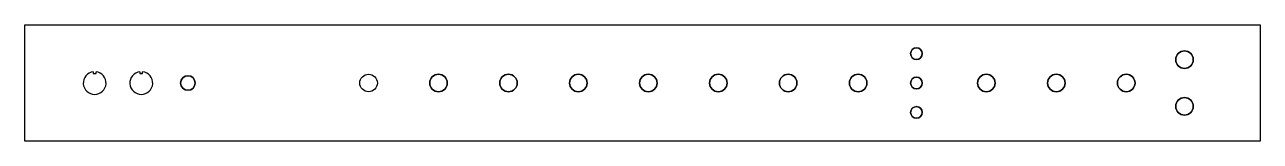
# Model space of a CAD drawing. Header units: inches. Extents: x 7.6 to 34.1, y 21.1 to 23.6.
import ezdxf

# ---------------------------------------------------------------- set-up
doc = ezdxf.new("R2010")
doc.units = ezdxf.units.IN
doc.header["$MEASUREMENT"] = 0

# ---------------------------------------------------------------- blocks, each defined once
blk = doc.blocks.new('power switches')
for p, q in [((9.926, 2.448), (9.926, 2.408)), ((9.926, 2.408), (9.985, 2.408)), ((9.985, 2.408), (9.985, 2.448)), ((10.926, 2.448), (10.926, 2.408)), ((10.926, 2.408), (10.985, 2.408)), ((10.985, 2.408), (10.985, 2.448))]:
    blk.add_line(p, q)
for centre in [(9.956, 2.205), (10.956, 2.205)]:
    blk.add_arc(centre, 0.245, 96.9392, 83.0608)

msp = doc.modelspace()

# ---------------------------------------------------------------- linework, layer by layer
msp.add_lwpolyline([(34.064, 21.099), (7.564, 21.099), (7.564, 23.599), (34.064, 23.599)], close=True)
at = {"extrusion": (2.95407e-32, -1.60812e-16, -1)}
for centre in [(-26.689, 22.979), (-26.689, 22.349), (-26.689, 21.719)]:
    msp.add_circle(centre, 0.125, dxfattribs=at)
for centre, radius in [((26.689, 22.979), 0.125), ((32.439, 22.849), 0.188), ((14.939, 22.349), 0.188), ((16.439, 22.349), 0.188), ((17.939, 22.349), 0.188), ((19.439, 22.349), 0.188), ((20.939, 22.349), 0.188), ((22.439, 22.349), 0.188), ((23.939, 22.349), 0.188), ((25.439, 22.349), 0.188), ((28.189, 22.349), 0.188), ((29.689, 22.349), 0.188), ((31.189, 22.349), 0.188), ((11.064, 22.349), 0.156), ((26.689, 22.349), 0.125), ((32.439, 21.849), 0.188), ((26.689, 21.719), 0.125)]:
    msp.add_circle(centre, radius)
at = {"extrusion": (1.60812e-16, 1.96938e-32, -1)}
for centre, radius in [((-32.439, 22.849), 0.188), ((-16.439, 22.349), 0.188), ((-17.939, 22.349), 0.188), ((-19.439, 22.349), 0.188), ((-20.939, 22.349), 0.188), ((-22.439, 22.349), 0.188), ((-23.939, 22.349), 0.188), ((-25.439, 22.349), 0.188), ((-28.189, 22.349), 0.188), ((-29.689, 22.349), 0.188), ((-31.189, 22.349), 0.188), ((-11.064, 22.349), 0.156), ((-32.439, 21.849), 0.188)]:
    msp.add_circle(centre, radius, dxfattribs=at)

# ---------------------------------------------------------------- block references
msp.add_blockref('power switches', (-0.892, 20.144))

doc.saveas('drawing.dxf')
